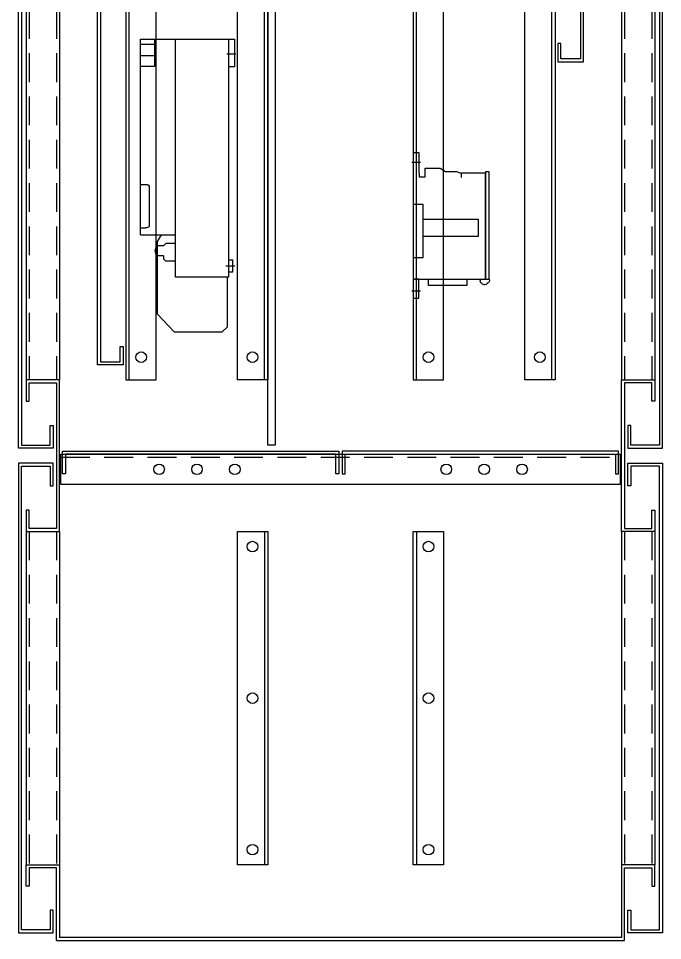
# Model space of a CAD drawing. Header units: millimetres. Extents: x -33730 to 17150, y -76829 to -27437.
# Drawn here: x -1977 to -1552, y -37590 to -36981 of the extents above; entities that cross this region are included whole.
import ezdxf

# ---------------------------------------------------------------- set-up
doc = ezdxf.new("R2010")
doc.units = ezdxf.units.MM
doc.header["$LTSCALE"] = 3
doc.linetypes.add('ACAD_ISO04W100', pattern=[30, 24, -3, 0, -3])
doc.linetypes.add('HIDDEN', pattern=[9.525, 6.35, -3.175])
for name, color, linetype in [('@.VISIBLE', 7, 'Continuous'), ('centerline', 6, 'ACAD_ISO04W100'), ('dim', 7, 'Continuous'), ('equipments', 2, 'Continuous')]:
    doc.layers.add(name, color=color, linetype=linetype)

# ---------------------------------------------------------------- blocks, each defined once
blk = doc.blocks.new('A$C738e0ed5')
at = {"color": 5, "ltscale": 20}
for p, q in [((0, 89.91), (5.71, 89.91)), ((0, 4.91), (5.71, 4.91))]:
    blk.add_line(p, q, dxfattribs=at)
at = {"ltscale": 20}
for points in [[(4.75, 82.62), (4.75, 96), (1, 96), (1, 82.62)], [(4.75, 82.62), (4.75, 80.21), (8.81, 80.21), (8.81, 85.79), (18.8, 85.79), (22.28, 83.68), (29.54, 83.68), (32.52, 82.62), (32.52, 79.71)], [(1, 82.62), (1, 82.62), (1, 12.62), (48.64, 12.62), (48.64, 82.62), (32.52, 82.62)]]:
    blk.add_lwpolyline(points, dxfattribs=at)
for points in [[(51, 83.4), (48.64, 83.4), (48.64, 12.62), (51, 12.62)], [(1, 26.86), (7.53, 26.86), (7.53, 61.77), (1, 61.77)], [(43.8, 40.68), (7.53, 40.68), (7.53, 52.23), (43.8, 52.23)], [(1, 0), (4.71, 0), (4.71, 12.62), (1, 12.62)], [(10.92, 12.62), (36.24, 12.62), (36.24, 8.45), (10.92, 8.45)]]:
    blk.add_lwpolyline(points, close=True, dxfattribs=at)
blk.add_spline([(51, 12.62), (51, 10.75), (49.76, 9.73), (48.76, 8.96), (47.95, 8.96), (47.03, 8.96), (46.14, 9.69), (45.22, 10.57), (45.22, 11.86), (45.22, 12.62)], degree=3, dxfattribs=at)
blk = doc.blocks.new('CE-38 Side')
at = {"layer": 'centerline'}
for p, q in [((-1.04, -9.79), (5.06, -9.79)), ((-0.37, -149.79), (5.55, -149.79))]:
    blk.add_line(p, q, dxfattribs=at)
at = {"layer": 'equipments'}
for p, q in [((0, 0), (0, -18.12)), ((62, 0), (0, 0)), ((3.87, 0), (3.87, -157)), ((38.73, -157), (38.73, 0)), ((52.66, 0), (52.66, -17.93)), ((62, -129.08), (62, 0)), ((62, -3.17), (52.66, -3.17)), ((62, -10.67), (52.66, -10.67)), ((0, -18.12), (3.87, -18.12)), ((52.66, -17.93), (62, -17.93)), ((62, -95.77), (58.17, -95.77)), ((56.1, -97.43), (56.1, -123.6)), ((62, -124.44), (58.64, -124.44)), ((62, -129.08), (38.73, -129.08)), ((48.29, -129.08), (50.99, -133.52)), ((50.99, -133.52), (50.99, -181.16)), ((38.73, -134.75), (45.24, -134.75)), ((45.24, -134.75), (46.73, -136.36)), ((46.73, -136.36), (50.99, -136.36)), ((3.87, -145.6), (0.96, -145.6)), ((0.96, -153.4), (0.96, -145.6)), ((45.24, -146.39), (46.73, -144.78)), ((46.73, -142.93), (50.99, -142.93)), ((46.73, -142.93), (46.73, -144.78)), ((38.73, -146.39), (45.24, -146.39)), ((3.87, -153.4), (0.96, -153.4)), ((3.87, -157), (38.83, -157)), ((4.5, -189.7), (4.5, -157)), ((50.99, -181.16), (39.73, -193)), ((8.13, -193), (4.5, -189.7)), ((39.73, -193), (8.13, -193))]:
    blk.add_line(p, q, dxfattribs=at)
for centre, radius, start, end in [((57.89, -97.53), 1.79, 81.097, 183.2065), ((58.48, -120.68), 3.77, 230.84027, 272.31992), ((46.87, -139.65), 5.27, 321.42219, 38.57781)]:
    blk.add_arc(centre, radius, start, end, dxfattribs=at)

msp = doc.modelspace()

# ---------------------------------------------------------------- linework, layer by layer
at = {"layer": '@.VISIBLE', "color": 252}
for p, q in [((-1972.33, -36489.55), (-1972.33, -37219.55)), ((-1950.33, -36489.55), (-1950.33, -37219.55)), ((-1579.33, -36489.55), (-1579.33, -37219.55)), ((-1557.33, -36489.55), (-1557.33, -37219.55)), ((-1972.33, -37319.55), (-1972.33, -37539.55)), ((-1950.33, -37319.55), (-1950.33, -37539.55)), ((-1579.33, -37319.55), (-1579.33, -37539.55)), ((-1557.33, -37319.55), (-1557.33, -37539.55))]:
    msp.add_line(p, q, dxfattribs=at)
at = {"layer": '@.VISIBLE', "color": 252, "linetype": 'HIDDEN'}
for p, q in [((-1970.33, -36489.55), (-1970.33, -37219.55)), ((-1952.33, -36489.55), (-1952.33, -37219.55)), ((-1577.33, -36489.55), (-1577.33, -37219.55)), ((-1559.33, -36489.55), (-1559.33, -37219.55)), ((-1970.33, -37319.55), (-1970.33, -37539.55)), ((-1952.33, -37319.55), (-1952.33, -37539.55)), ((-1577.33, -37319.55), (-1577.33, -37539.55)), ((-1559.33, -37319.55), (-1559.33, -37539.55))]:
    msp.add_line(p, q, dxfattribs=at)
at = {"layer": '@.VISIBLE', "color": 2}
for p, q in [((-1904.38, -37219.55), (-1904.38, -36489.55)), ((-1625.28, -37219.55), (-1625.28, -36489.55))]:
    msp.add_line(p, q, dxfattribs=at)
at = {"layer": '@.VISIBLE', "color": 151}
for p, q in [((-1814.88, -37219.55), (-1814.88, -36489.55)), ((-1714.78, -37219.55), (-1714.78, -36489.55)), ((-1814.88, -37319.55), (-1814.88, -37539.55)), ((-1714.78, -37319.55), (-1714.78, -37539.55))]:
    msp.add_line(p, q, dxfattribs=at)
at = {"layer": '@.VISIBLE', "color": 6, "linetype": 'HIDDEN'}
msp.add_line((-1949.33, -37270.55), (-1580.33, -37270.55), dxfattribs=at)
at = {"layer": '@.VISIBLE'}
for p, q in [((-1952.33, -37589.55), (-1577.33, -37589.55)), ((-1579.33, -37587.55), (-1950.33, -37587.55))]:
    msp.add_line(p, q, dxfattribs=at)
at = {"layer": '@.VISIBLE', "color": 4}
for points in [[(-1956.33, -36454.55), (-1956.33, -36441.55), (-1975.33, -36441.55), (-1975.33, -37262.55), (-1956.33, -37262.55), (-1956.33, -37249.55), (-1954.33, -37249.55), (-1954.33, -37264.55), (-1977.33, -37264.55), (-1977.33, -36439.55), (-1954.33, -36439.55), (-1954.33, -36454.55)], [(-1573.33, -36454.55), (-1573.33, -36441.55), (-1554.33, -36441.55), (-1554.33, -37262.55), (-1573.33, -37262.55), (-1573.33, -37249.55), (-1575.33, -37249.55), (-1575.33, -37264.55), (-1552.33, -37264.55), (-1552.33, -36439.55), (-1575.33, -36439.55), (-1575.33, -36454.55)], [(-1908.18, -37197.55), (-1908.18, -37209.55), (-1925.18, -37209.55), (-1925.18, -36499.55), (-1908.18, -36499.55), (-1908.18, -36511.55), (-1910.18, -36511.55), (-1910.18, -36501.55), (-1923.18, -36501.55), (-1923.18, -37207.55), (-1910.18, -37207.55), (-1910.18, -37197.55)], [(-1621.48, -36997.55), (-1621.48, -37009.55), (-1604.48, -37009.55), (-1604.48, -36499.55), (-1621.48, -36499.55), (-1621.48, -36511.55), (-1619.48, -36511.55), (-1619.48, -36501.55), (-1606.48, -36501.55), (-1606.48, -37007.55), (-1619.48, -37007.55), (-1619.48, -36997.55)], [(-1954.33, -37289.55), (-1954.33, -37274.55), (-1977.33, -37274.55), (-1977.33, -37584.55), (-1954.33, -37584.55), (-1954.33, -37569.55), (-1956.33, -37569.55), (-1956.33, -37582.55), (-1975.33, -37582.55), (-1975.33, -37276.55), (-1956.33, -37276.55), (-1956.33, -37289.55)], [(-1575.33, -37289.55), (-1575.33, -37274.55), (-1552.33, -37274.55), (-1552.33, -37584.55), (-1575.33, -37584.55), (-1575.33, -37569.55), (-1573.33, -37569.55), (-1573.33, -37582.55), (-1554.33, -37582.55), (-1554.33, -37276.55), (-1573.33, -37276.55), (-1573.33, -37289.55)]]:
    msp.add_lwpolyline(points, close=True, dxfattribs=at)
at = {"layer": '@.VISIBLE', "color": 2}
for points in [[(-1886.38, -36489.55), (-1906.38, -36489.55), (-1906.38, -37219.55), (-1886.38, -37219.55)], [(-1643.28, -36489.55), (-1623.28, -36489.55), (-1623.28, -37219.55), (-1643.28, -37219.55)], [(-1812.88, -36856.55), (-1807.88, -36856.55), (-1807.88, -37262.55), (-1812.88, -37262.55)]]:
    msp.add_lwpolyline(points, close=True, dxfattribs=at)
at = {"layer": '@.VISIBLE', "color": 151}
for points in [[(-1832.88, -36489.55), (-1812.88, -36489.55), (-1812.88, -37219.55), (-1832.88, -37219.55)], [(-1696.78, -36489.55), (-1716.78, -36489.55), (-1716.78, -37219.55), (-1696.78, -37219.55)], [(-1832.88, -37319.55), (-1812.88, -37319.55), (-1812.88, -37539.55), (-1832.88, -37539.55)], [(-1716.78, -37319.55), (-1696.78, -37319.55), (-1696.78, -37539.55), (-1716.78, -37539.55)]]:
    msp.add_lwpolyline(points, close=True, dxfattribs=at)
at = {"layer": '@.VISIBLE'}
for points in [[(-1950.33, -37319.55), (-1950.33, -37219.55), (-1972.33, -37219.55), (-1972.33, -37233.55), (-1970.33, -37233.55), (-1970.33, -37221.55), (-1952.33, -37221.55), (-1952.33, -37317.55), (-1970.33, -37317.55), (-1970.33, -37305.55), (-1972.33, -37305.55), (-1972.33, -37319.55)], [(-1579.33, -37319.55), (-1579.33, -37219.55), (-1557.33, -37219.55), (-1557.33, -37233.55), (-1559.33, -37233.55), (-1559.33, -37221.55), (-1577.33, -37221.55), (-1577.33, -37317.55), (-1559.33, -37317.55), (-1559.33, -37305.55), (-1557.33, -37305.55), (-1557.33, -37319.55)]]:
    msp.add_lwpolyline(points, close=True, dxfattribs=at)
at = {"layer": '@.VISIBLE', "color": 6}
msp.add_lwpolyline([(-1949.33, -37268.55), (-1580.33, -37268.55), (-1580.33, -37288.55), (-1949.33, -37288.55)], close=True, dxfattribs=at)
at = {"layer": '@.VISIBLE', "color": 3}
for points in [[(-1948.33, -37281.55), (-1948.33, -37266.55), (-1765.83, -37266.55), (-1765.83, -37281.55), (-1767.83, -37281.55), (-1767.83, -37268.55), (-1946.33, -37268.55), (-1946.33, -37281.55)], [(-1581.33, -37281.55), (-1581.33, -37266.55), (-1763.83, -37266.55), (-1763.83, -37281.55), (-1761.83, -37281.55), (-1761.83, -37268.55), (-1583.33, -37268.55), (-1583.33, -37281.55)]]:
    msp.add_lwpolyline(points, close=True, dxfattribs=at)
at = {"layer": '@.VISIBLE'}
for points in [[(-1952.33, -37589.55), (-1952.33, -37541.55), (-1970.33, -37541.55), (-1970.33, -37553.55), (-1972.33, -37553.55), (-1972.33, -37539.55), (-1950.33, -37539.55), (-1950.33, -37587.55)], [(-1577.33, -37589.55), (-1577.33, -37541.55), (-1559.33, -37541.55), (-1559.33, -37553.55), (-1557.33, -37553.55), (-1557.33, -37539.55), (-1579.33, -37539.55), (-1579.33, -37587.55)]]:
    msp.add_lwpolyline(points, dxfattribs=at)
at = {"layer": '@.VISIBLE', "color": 2}
for centre in [(-1896.38, -37204.55), (-1633.28, -37204.55)]:
    msp.add_circle(centre, 3.5, dxfattribs=at)
at = {"layer": '@.VISIBLE', "color": 151}
for centre in [(-1822.88, -37204.55), (-1706.78, -37204.55), (-1822.88, -37329.55), (-1706.78, -37329.55), (-1822.88, -37429.55), (-1706.78, -37429.55), (-1822.88, -37529.55), (-1706.78, -37529.55)]:
    msp.add_circle(centre, 3.5, dxfattribs=at)
at = {"layer": '@.VISIBLE', "color": 6}
for centre in [(-1884.53, -37278.55), (-1859.53, -37278.55), (-1834.53, -37278.55), (-1695.03, -37278.55), (-1670.03, -37278.55), (-1645.03, -37278.55)]:
    msp.add_circle(centre, 3.5, dxfattribs=at)

# ---------------------------------------------------------------- block references
at = {"layer": '@.VISIBLE'}
msp.add_blockref('A$C738e0ed5', (-1717.78, -37165.64), dxfattribs=at)
at = {"layer": 'dim', "xscale": -1}
msp.add_blockref('CE-38 Side', (-1834.88, -36994.76), dxfattribs=at)

doc.saveas('drawing.dxf')
